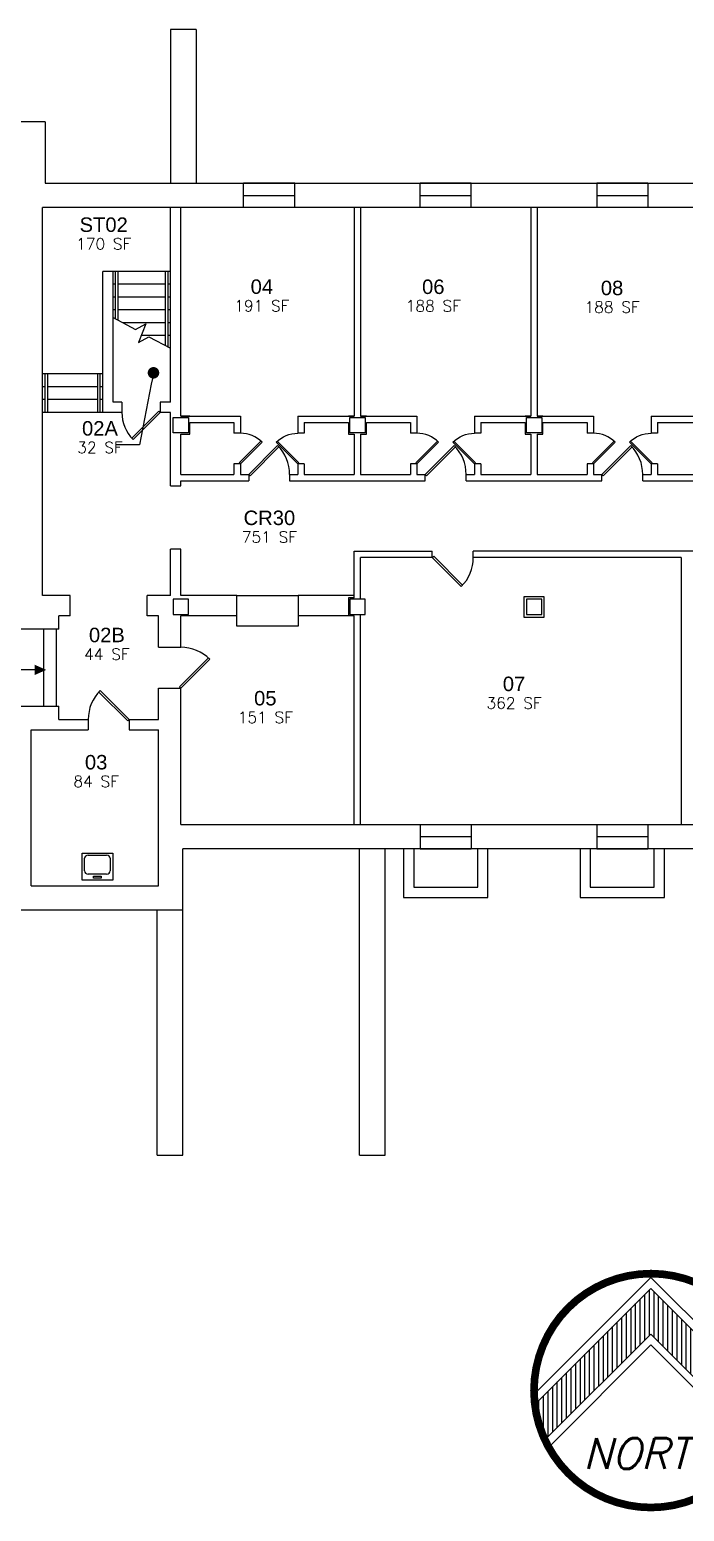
# Model space of a CAD drawing. Header units: inches. Extents: x -346 to 2997, y 75 to 2144.
# Drawn here: x 906 to 1417, y 986 to 2144 of the extents above; entities that cross this region are included whole.
import ezdxf
from ezdxf import colors
from ezdxf.entities.mleader import LeaderData, LeaderLine
from ezdxf.enums import TextEntityAlignment as Align
from ezdxf.math import Vec2, Vec3

# ---------------------------------------------------------------- set-up
doc = ezdxf.new("R2010")
doc.units = ezdxf.units.IN
doc.header["$MEASUREMENT"] = 0
doc.layers.get('0').update_dxf_attribs({"linetype": 'CONTINUOUS'})
for name, color, linetype in [('A-ANNO-NRTH', 4, 'CONTINUOUS'), ('A-DOOR', 2, 'CONTINUOUS'), ('A-FLOR-LEVL', 3, 'CONTINUOUS'), ('A-GLAZ', 2, 'CONTINUOUS'), ('A-SPAC-ANOT', 4, 'CONTINUOUS'), ('A-SPAC-RMNO', 4, 'CONTINUOUS'), ('A-SPAC-RMTW', 4, 'CONTINUOUS'), ('A-WALL', 7, 'CONTINUOUS'), ('L-SITE', 1, 'CONTINUOUS'), ('P-FIXT', 3, 'CONTINUOUS'), ('S-COLS', 5, 'CONTINUOUS')]:
    doc.layers.add(name, color=color, linetype=linetype)
doc.styles.add('FAI1', font='arial.ttf')
doc.styles.add('ROMANS', font='romans.shx')
doc.styles.add('SCALETXT', font='simplex.shx', dxfattribs={"oblique": 15, "height": 0.125})
doc.styles.add('simplex', font='simplex.shx')

# ---------------------------------------------------------------- blocks, each defined once
blk = doc.blocks.new('AC141')
for p, q in [((0, 0.5), (1, 0.5)), ((0, -0.5), (0, 0.5)), ((1, 0.5), (1, -0.5)), ((0.0753, 0.12255), (0.145017, 0.12255)), ((0.0753, -0.12255), (0.0753, 0.12255)), ((0.145017, 0.12255), (0.145017, -0.12255)), ((0.226581, -0.2983), (0.226581, 0.2983)), ((0.346581, 0.4183), (0.810283, 0.4183)), ((0.930283, 0.2983), (0.930283, -0.2983)), ((0.145017, -0.12255), (0.0753, -0.12255)), ((0.810283, -0.4183), (0.346581, -0.4183)), ((1, -0.5), (0, -0.5))]:
    blk.add_line(p, q)
for centre, start, end in [((0.346581, 0.2983), 90, 180), ((0.810283, 0.2983), 0, 90), ((0.346581, -0.2983), 180, 270), ((0.810283, -0.2983), 270, 0)]:
    blk.add_arc(centre, 0.12, start, end)
blk = doc.blocks.new('*X11')
at = {"color": 0}
for p, q in [((-0.7687, 0.1786), (-0.7687, 0.3644)), ((-0.75, 0.1973), (-0.75, 0.3831)), ((-0.7312, 0.2161), (-0.7312, 0.4019)), ((-0.7125, 0.2348), (-0.7125, 0.4206)), ((-0.6937, 0.2279), (-0.6937, 0.4137)), ((-0.675, 0.2091), (-0.675, 0.3949)), ((-0.6562, 0.1904), (-0.6562, 0.3762)), ((-0.825, 0.1223), (-0.825, 0.3081)), ((-0.8062, 0.1411), (-0.8062, 0.3269)), ((-0.7875, 0.1598), (-0.7875, 0.3456)), ((-0.6375, 0.1716), (-0.6375, 0.3574)), ((-0.6187, 0.1529), (-0.6187, 0.3387)), ((-0.6, 0.1341), (-0.6, 0.3199)), ((-0.8812, 0.0661), (-0.8812, 0.2519)), ((-0.8625, 0.0848), (-0.8625, 0.2706)), ((-0.8437, 0.1036), (-0.8437, 0.2894)), ((-0.5812, 0.1154), (-0.5812, 0.3012)), ((-0.5625, 0.0966), (-0.5625, 0.2824)), ((-0.5437, 0.0779), (-0.5437, 0.2637)), ((-0.525, 0.0591), (-0.525, 0.2449)), ((-0.9375, 0.0098), (-0.9375, 0.1956)), ((-0.9187, 0.0286), (-0.9187, 0.2144)), ((-0.9, 0.0473), (-0.9, 0.2331)), ((-0.5062, 0.0404), (-0.5062, 0.2262)), ((-0.4875, 0.0216), (-0.4875, 0.2074)), ((-0.4687, 0.0029), (-0.4687, 0.1887)), ((-1.0125, -0.0652), (-1.0125, 0.1206)), ((-0.9937, -0.0464), (-0.9937, 0.1394)), ((-0.975, -0.0277), (-0.975, 0.1581)), ((-0.9562, -0.0089), (-0.9562, 0.1769)), ((-0.45, -0.0159), (-0.45, 0.1699)), ((-0.4312, -0.0346), (-0.4312, 0.1512)), ((-0.4125, -0.0534), (-0.4125, 0.1324)), ((-1.0688, -0.1214), (-1.0688, 0.0644)), ((-1.05, -0.1027), (-1.05, 0.0831)), ((-1.0312, -0.0839), (-1.0312, 0.1019)), ((-0.3937, -0.0721), (-0.3937, 0.1137)), ((-0.375, -0.0909), (-0.375, 0.0949)), ((-0.3562, -0.1096), (-0.3562, 0.0762)), ((-1.125, -0.1777), (-1.125, 0.0081)), ((-1.1062, -0.1589), (-1.1062, 0.0269)), ((-1.0875, -0.1402), (-1.0875, 0.0456)), ((-0.3375, -0.1284), (-0.3375, 0.0574)), ((-0.3187, -0.1471), (-0.3187, 0.0387)), ((-0.3, -0.1659), (-0.3, 0.0199)), ((-0.2812, -0.1846), (-0.2812, 0.0012)), ((-1.1625, -0.1263), (-1.1625, -0.0294)), ((-1.1438, -0.1653), (-1.1438, -0.0106)), ((-0.2625, -0.1448), (-0.2625, -0.0176)), ((-0.2437, -0.0894), (-0.2437, -0.0363))]:
    blk.add_line(p, q, dxfattribs=at)
blk = doc.blocks.new('FMNORTH')
at = {"layer": 'A-ANNO-NRTH'}
for p, q in [((-0.7066, 0.4708), (-1.1668, 0.0106)), ((-0.7066, 0.4708), (-0.2464, 0.0106)), ((-0.7066, 0.1965), (-1.1114, -0.2083)), ((-0.7066, 0.1965), (-0.3018, -0.2083))]:
    blk.add_line(p, q, dxfattribs=at)
at = {"layer": 'A-ANNO-NRTH', "const_width": 0.0312}
blk.add_lwpolyline([(-1.1824, 0.0106, 1), (-0.2308, 0.0106, 1)], format="xyb", close=True, dxfattribs=at)
at = {"layer": 'A-ANNO-NRTH'}
blk.add_lwpolyline([(-1.179, -0.0459), (-1.1622, -0.1278), (-1.1335, -0.1862), (-1.1602, -0.1251), (-1.179, -0.0459), (-0.7066, 0.4265), (-0.2342, -0.0459), (-0.2486, -0.1115), (-0.2797, -0.1862), (-0.7066, 0.2407), (-1.1335, -0.1862)], dxfattribs=at)
blk.add_blockref('*X11', (0, 0), dxfattribs=at)
at = {"layer": 'A-ANNO-NRTH', "style": 'SCALETXT', "oblique": 15}
blk.add_text('NORTH', height=0.125, dxfattribs=at).set_placement((-0.7066, -0.2454), align=Align.MIDDLE)
blk = doc.blocks.new('AWI002')
blk.add_line((-0.5, -1), (0.5, -1))
blk = doc.blocks.new('ADO001')
for p, q in [((0.207106, 0.707105), (-0.499999, 0)), ((-0.465625, -0.034373), (0.240643, 0.671896)), ((-0.499999, 0), (-0.465625, -0.034373))]:
    blk.add_line(p, q)
blk.add_arc((-0.499999, 0), 0.999997, 0, 45)
blk = doc.blocks.new('ADO101')
for p, q in [((0.465624, -0.034373), (-0.240645, 0.671896)), ((-0.207108, 0.707105), (0.499997, 0)), ((0.499997, 0), (0.465624, -0.034373))]:
    blk.add_line(p, q)
blk.add_arc((0.499997, 0), 0.999997, 135, 180)
blk = doc.blocks.new('FMGRM1')
at = {"style": 'FAI1'}
for tag, p in [('DATA1', (0, -0.284)), ('DATA2', (0, -0.443)), ('DATA3', (0, -0.602)), ('DATA4', (0, -0.762)), ('DATA5', (0, -0.921))]:
    blk.add_attdef(tag, text='', height=0.117, dxfattribs=at).set_placement(p, align=Align.CENTER)
at = {"layer": 'A-SPAC-RMNO', "style": 'FAI1'}
blk.add_attdef('RMNUMB', text='', height=0.16, dxfattribs=at).set_placement((0, 0), align=Align.MIDDLE)
blk = doc.blocks.new('_Dot')
at = {"color": 0, "linetype": 'ByBlock', "lineweight": -2}
blk.add_line((-0.5, 0), (-1, 0), dxfattribs=at)
at = {"color": 0, "linetype": 'ByBlock', "const_width": 0.5}
blk.add_lwpolyline([(-0.25, 0, 1), (0.25, 0, 1)], format="xyb", close=True, dxfattribs=at)

msp = doc.modelspace()

# ---------------------------------------------------------------- linework, layer by layer
at = {"layer": 'A-FLOR-LEVL'}
for p, q in [((1015.7, 1954.6), (970.7, 1954.6)), ((972.7, 1917.5), (972.7, 1954.6)), ((974.7, 1916.5), (974.7, 1954.6)), ((1011.7, 1896.8), (1011.7, 1954.6)), ((1013.7, 1895.8), (1013.7, 1954.6)), ((972.7, 1944.6), (970.7, 1944.6)), ((972.7, 1934.6), (970.7, 1934.6)), ((1011.7, 1944.6), (974.7, 1944.6)), ((1011.7, 1934.6), (974.7, 1934.6)), ((1015.7, 1944.6), (1013.7, 1944.6)), ((1015.7, 1934.6), (1013.7, 1934.6)), ((972.7, 1924.6), (970.7, 1924.6)), ((1011.7, 1924.6), (974.7, 1924.6)), ((1015.7, 1924.6), (1013.7, 1924.6)), ((970.7, 1918.6), (988.2, 1909.3)), ((1011.7, 1914.6), (978.3, 1914.6)), ((1015.7, 1914.6), (1013.7, 1914.6)), ((1011.7, 1904.6), (992.8, 1904.6)), ((998.8, 1903.7), (1015.7, 1894.7)), ((1015.7, 1904.6), (1013.7, 1904.6)), ((962.7, 1874.6), (915.7, 1874.6)), ((917.7, 1864.6), (915.7, 1864.6)), ((917.7, 1844.6), (917.7, 1874.6)), ((919.7, 1844.6), (919.7, 1874.6)), ((958.7, 1864.6), (919.7, 1864.6)), ((958.7, 1844.6), (958.7, 1874.6)), ((960.7, 1844.6), (960.7, 1874.6)), ((962.7, 1864.6), (960.7, 1864.6)), ((917.7, 1854.6), (915.7, 1854.6)), ((958.7, 1854.6), (919.7, 1854.6)), ((962.7, 1854.6), (960.7, 1854.6)), ((962.7, 1844.6), (915.7, 1844.6)), ((916.3, 1675.1), (916.3, 1615.1)), ((926.3, 1675.1), (926.3, 1615.1)), ((909.5, 1643.4), (889.7, 1643.4))]:
    msp.add_line(p, q, dxfattribs=at)
msp.add_lwpolyline([(988.2, 1909.3), (996.3, 1913.8), (990.7, 1899.2), (998.8, 1903.7)], dxfattribs=at)
msp.add_solid([(909.5, 1647.4), (909.5, 1639.4), (918.5, 1643.4)], dxfattribs=at)
at = {"layer": 'A-GLAZ'}
for p, q in [((1112.7, 2023.6), (1072.7, 2023.6)), ((1250.7, 2023.6), (1210.7, 2023.6)), ((1388.7, 2023.6), (1348.7, 2023.6)), ((1112.7, 2004.6), (1072.7, 2004.6)), ((1250.7, 2004.6), (1210.7, 2004.6)), ((1388.7, 2004.6), (1348.7, 2004.6)), ((1210.7, 1522.6), (1250.7, 1522.6)), ((1348.7, 1522.6), (1388.7, 1522.6)), ((1210.7, 1503.6), (1250.7, 1503.6)), ((1348.7, 1503.6), (1388.7, 1503.6))]:
    msp.add_line(p, q, dxfattribs=at)
at = {"layer": 'A-WALL'}
for p, q in [((917.7, 2071.6), (569.7, 2071.6)), ((917.7, 2071.6), (917.7, 2023.6)), ((917.7, 2023.6), (2835.7, 2023.6)), ((1072.7, 2004.6), (1072.7, 2023.6)), ((1112.7, 2004.6), (1112.7, 2023.6)), ((1210.7, 2004.6), (1210.7, 2023.6)), ((1250.7, 2004.6), (1250.7, 2023.6)), ((1348.7, 2023.6), (1348.7, 2004.6)), ((1388.7, 2023.6), (1388.7, 2004.6)), ((2816.5, 2004.6), (915.7, 2004.6)), ((915.7, 1701.6), (915.7, 2004.6)), ((1015.7, 1852.6), (1015.7, 2004.6)), ((1023.7, 1841.6), (1023.7, 2004.6)), ((1159.2, 2004.6), (1159.2, 1841.6)), ((1164.2, 2004.6), (1164.2, 1841.6)), ((1297.2, 2004.6), (1297.2, 1841.6)), ((1302.2, 2004.6), (1302.2, 1841.6)), ((962.7, 1844.6), (962.7, 1954.6)), ((970.7, 1954.6), (962.7, 1954.6)), ((970.7, 1852.6), (970.7, 1954.6)), ((977.6, 1852.6), (970.7, 1852.6)), ((977.6, 1852.6), (977.6, 1844.6)), ((1015.7, 1852.6), (1007.6, 1852.6)), ((1007.6, 1852.6), (1007.6, 1844.6)), ((977.6, 1844.6), (962.7, 1844.6)), ((1015.7, 1844.6), (1007.6, 1844.6)), ((1015.7, 1787.1), (1015.7, 1844.6)), ((1030.7, 1841.6), (1023.7, 1841.6)), ((1023.7, 1841.6), (1070.2, 1841.6)), ((1070.2, 1841.6), (1070.2, 1828.3)), ((1115.2, 1841.6), (1159.2, 1841.6)), ((1115.2, 1841.6), (1115.2, 1828.3)), ((1159.2, 1841.6), (1154.7, 1841.6)), ((1168.7, 1841.6), (1164.2, 1841.6)), ((1164.2, 1841.6), (1208.2, 1841.6)), ((1208.2, 1841.6), (1208.2, 1828.3)), ((1253.2, 1841.6), (1297.2, 1841.6)), ((1253.2, 1841.6), (1253.2, 1828.3)), ((1297.2, 1841.6), (1292.7, 1841.6)), ((1306.7, 1841.6), (1302.2, 1841.6)), ((1302.2, 1841.6), (1346.2, 1841.6)), ((1346.2, 1841.6), (1346.2, 1828.3)), ((1391.2, 1841.6), (1435.2, 1841.6)), ((1391.2, 1841.6), (1391.2, 1828.3)), ((1030.7, 1827.6), (1030.7, 1836.6)), ((1030.7, 1836.6), (1065.2, 1836.6)), ((1065.2, 1836.6), (1065.2, 1828.3)), ((1120.2, 1836.6), (1154.7, 1836.6)), ((1120.2, 1836.6), (1120.2, 1828.3)), ((1154.7, 1836.6), (1154.7, 1827.6)), ((1168.7, 1827.6), (1168.7, 1836.6)), ((1168.7, 1836.6), (1203.2, 1836.6)), ((1203.2, 1836.6), (1203.2, 1828.3)), ((1258.2, 1836.6), (1292.7, 1836.6)), ((1258.2, 1836.6), (1258.2, 1828.3)), ((1292.7, 1836.6), (1292.7, 1827.6)), ((1306.7, 1827.6), (1306.7, 1836.6)), ((1306.7, 1836.6), (1341.2, 1836.6)), ((1341.2, 1836.6), (1341.2, 1828.3)), ((1396.2, 1836.6), (1430.7, 1836.6)), ((1396.2, 1836.6), (1396.2, 1828.3)), ((1023.7, 1827.6), (1030.7, 1827.6)), ((1023.7, 1796.1), (1023.7, 1827.6)), ((1070.2, 1828.3), (1065.2, 1828.3)), ((1120.2, 1828.3), (1115.2, 1828.3)), ((1154.7, 1827.6), (1159.2, 1827.6)), ((1159.2, 1827.6), (1159.2, 1796.1)), ((1164.2, 1827.6), (1164.2, 1796.1)), ((1164.2, 1827.6), (1168.7, 1827.6)), ((1208.2, 1828.3), (1203.2, 1828.3)), ((1258.2, 1828.3), (1253.2, 1828.3)), ((1292.7, 1827.6), (1297.2, 1827.6)), ((1297.2, 1827.6), (1297.2, 1796.1)), ((1302.2, 1827.6), (1302.2, 1796.1)), ((1302.2, 1827.6), (1306.7, 1827.6)), ((1346.2, 1828.3), (1341.2, 1828.3)), ((1396.2, 1828.3), (1391.2, 1828.3)), ((1023.7, 1796.1), (1065.2, 1796.1)), ((1065.2, 1804.3), (1065.2, 1796.1)), ((1070.2, 1804.3), (1065.2, 1804.3)), ((1070.2, 1804.3), (1070.2, 1796.1)), ((1070.2, 1796.1), (1076.7, 1796.1)), ((1076.7, 1796.1), (1076.7, 1791.1)), ((1108.7, 1796.1), (1115.2, 1796.1)), ((1108.7, 1796.1), (1108.7, 1791.1)), ((1115.2, 1804.3), (1115.2, 1796.1)), ((1120.2, 1804.3), (1115.2, 1804.3)), ((1120.2, 1804.3), (1120.2, 1796.1)), ((1120.2, 1796.1), (1159.2, 1796.1)), ((1164.2, 1796.1), (1203.2, 1796.1)), ((1203.2, 1804.3), (1203.2, 1796.1)), ((1208.2, 1804.3), (1203.2, 1804.3)), ((1208.2, 1804.3), (1208.2, 1796.1)), ((1208.2, 1796.1), (1214.7, 1796.1)), ((1214.7, 1791.1), (1214.7, 1796.1)), ((1246.7, 1796.1), (1253.2, 1796.1)), ((1246.7, 1791.1), (1246.7, 1796.1)), ((1253.2, 1804.3), (1253.2, 1796.1)), ((1258.2, 1804.3), (1253.2, 1804.3)), ((1258.2, 1804.3), (1258.2, 1796.1)), ((1258.2, 1796.1), (1297.2, 1796.1)), ((1302.2, 1796.1), (1341.2, 1796.1)), ((1341.2, 1804.3), (1341.2, 1796.1)), ((1346.2, 1804.3), (1341.2, 1804.3)), ((1346.2, 1804.3), (1346.2, 1796.1)), ((1346.2, 1796.1), (1352.7, 1796.1)), ((1352.7, 1791.1), (1352.7, 1796.1)), ((1384.7, 1796.1), (1391.2, 1796.1)), ((1384.7, 1791.1), (1384.7, 1796.1)), ((1391.2, 1804.3), (1391.2, 1796.1)), ((1396.2, 1804.3), (1391.2, 1804.3)), ((1396.2, 1804.3), (1396.2, 1796.1)), ((1396.2, 1796.1), (1435.2, 1796.1)), ((1015.7, 1787.1), (1023.7, 1787.1)), ((1023.7, 1787.1), (1023.7, 1791.1)), ((1023.7, 1791.1), (1076.7, 1791.1)), ((1108.7, 1791.1), (1214.7, 1791.1)), ((1246.7, 1791.1), (1352.7, 1791.1)), ((1384.7, 1791.1), (1490.7, 1791.1)), ((1015.7, 1701.6), (1015.7, 1737.6)), ((1023.7, 1737.6), (1015.7, 1737.6)), ((1023.7, 1701.6), (1023.7, 1737.6)), ((1159.2, 1736.1), (1220.2, 1736.1)), ((1159.2, 1699.6), (1159.2, 1736.1)), ((1164.2, 1698.6), (1164.2, 1731.1)), ((1220.2, 1731.1), (1164.2, 1731.1)), ((1220.2, 1731.1), (1220.2, 1736.1)), ((1252.2, 1731.1), (1252.2, 1736.1)), ((1490.7, 1736.1), (1252.2, 1736.1)), ((1414.7, 1731.1), (1252.2, 1731.1)), ((1414.7, 1731.1), (1414.7, 1522.6)), ((937.3, 1701.6), (915.7, 1701.6)), ((937.3, 1685.6), (937.3, 1701.6)), ((1015.7, 1701.6), (997.3, 1701.6)), ((997.3, 1685.6), (997.3, 1701.6)), ((1067.5, 1701.6), (1023.7, 1701.6)), ((1067.5, 1677.6), (1067.5, 1701.6)), ((1067.5, 1701.6), (1115.5, 1701.6)), ((1159.2, 1701.6), (1115.5, 1701.6)), ((1115.5, 1701.6), (1115.5, 1677.6)), ((1154.7, 1699.6), (1154.7, 1685.6)), ((1159.2, 1699.6), (1154.7, 1699.6)), ((1307.7, 1700.6), (1291.7, 1700.6)), ((1291.7, 1700.6), (1291.7, 1684.6)), ((1307.7, 1684.6), (1307.7, 1700.6)), ((928.3, 1675.1), (928.3, 1685.6)), ((937.3, 1685.6), (928.3, 1685.6)), ((1006.3, 1685.6), (997.3, 1685.6)), ((1006.3, 1661.1), (1006.3, 1685.6)), ((1023.7, 1661.1), (1023.7, 1685.6)), ((1067.5, 1685.6), (1023.7, 1685.6)), ((1159.2, 1685.6), (1115.5, 1685.6)), ((1159.2, 1522.6), (1159.2, 1685.6)), ((1164.2, 1522.6), (1164.2, 1686.6)), ((1291.7, 1684.6), (1307.7, 1684.6)), ((928.3, 1675.1), (898.7, 1675.1)), ((1115.5, 1677.6), (1067.5, 1677.6)), ((1006.3, 1661.1), (1023.7, 1661.1)), ((1006.3, 1604.6), (1006.3, 1629.1)), ((1006.3, 1629.1), (1023.7, 1629.1)), ((1023.7, 1522.6), (1023.7, 1629.1)), ((898.7, 1615.1), (928.3, 1615.1)), ((928.3, 1604.6), (928.3, 1615.1)), ((928.3, 1604.6), (951.3, 1604.6)), ((951.3, 1604.6), (951.3, 1596.6)), ((983.3, 1604.6), (1006.3, 1604.6)), ((983.3, 1604.6), (983.3, 1596.6)), ((906.7, 1596.6), (951.3, 1596.6)), ((906.7, 1474.6), (906.7, 1596.6)), ((983.3, 1596.6), (1006.3, 1596.6)), ((1006.3, 1474.6), (1006.3, 1596.6)), ((1023.7, 1522.6), (2816.7, 1522.6)), ((1210.7, 1522.6), (1210.7, 1503.6)), ((1250.7, 1522.6), (1250.7, 1503.6)), ((1348.7, 1522.6), (1348.7, 1503.6)), ((1388.7, 1522.6), (1388.7, 1503.6)), ((2835.7, 1503.6), (1025.3, 1503.6)), ((1025.3, 1455.6), (1025.3, 1503.6)), ((1197.7, 1503.6), (1197.7, 1465.6)), ((1205.7, 1503.6), (1205.7, 1473.6)), ((1255.7, 1473.6), (1255.7, 1503.6)), ((1263.7, 1465.6), (1263.7, 1503.6)), ((1335.7, 1503.6), (1335.7, 1465.6)), ((1343.7, 1503.6), (1343.7, 1473.6)), ((1393.7, 1473.6), (1393.7, 1503.6)), ((1401.7, 1465.6), (1401.7, 1503.6)), ((906.7, 1474.6), (1006.3, 1474.6)), ((1205.7, 1473.6), (1255.7, 1473.6)), ((1343.7, 1473.6), (1393.7, 1473.6)), ((1197.7, 1465.6), (1263.7, 1465.6)), ((1335.7, 1465.6), (1401.7, 1465.6)), ((1025.3, 1455.6), (569.7, 1455.6))]:
    msp.add_line(p, q, dxfattribs=at)
at = {"layer": 'L-SITE'}
for p, q in [((1015.7, 2143.6), (1015.7, 2023.6)), ((1035.7, 2143.6), (1015.7, 2143.6)), ((1035.7, 2143.6), (1035.7, 2023.6)), ((1163.3, 1264.3), (1163.3, 1503.6)), ((1183.3, 1264.3), (1183.3, 1503.6)), ((1005.3, 1264.3), (1005.3, 1455.6)), ((1025.3, 1264.3), (1025.3, 1455.6)), ((1005.3, 1264.3), (1025.3, 1264.3)), ((1163.3, 1264.3), (1183.3, 1264.3))]:
    msp.add_line(p, q, dxfattribs=at)
at = {"layer": 'S-COLS'}
for p, q in [((1017.7, 1840.6), (1029.7, 1840.6)), ((1017.7, 1828.6), (1017.7, 1840.6)), ((1029.7, 1840.6), (1029.7, 1828.6)), ((1155.7, 1828.6), (1155.7, 1840.6)), ((1155.7, 1840.6), (1167.7, 1840.6)), ((1167.7, 1840.6), (1167.7, 1828.6)), ((1293.7, 1828.6), (1293.7, 1840.6)), ((1293.7, 1840.6), (1305.7, 1840.6)), ((1305.7, 1840.6), (1305.7, 1828.6)), ((1029.7, 1828.6), (1017.7, 1828.6)), ((1167.7, 1828.6), (1155.7, 1828.6)), ((1305.7, 1828.6), (1293.7, 1828.6)), ((1029.7, 1698.6), (1017.7, 1698.6)), ((1017.7, 1698.6), (1017.7, 1686.6)), ((1029.7, 1686.6), (1029.7, 1698.6)), ((1155.7, 1698.6), (1155.7, 1686.6)), ((1167.7, 1698.6), (1155.7, 1698.6)), ((1167.7, 1686.6), (1167.7, 1698.6)), ((1293.7, 1698.6), (1293.7, 1686.6)), ((1305.7, 1698.6), (1293.7, 1698.6)), ((1305.7, 1686.6), (1305.7, 1698.6)), ((1017.7, 1686.6), (1029.7, 1686.6)), ((1155.7, 1686.6), (1167.7, 1686.6)), ((1293.7, 1686.6), (1305.7, 1686.6))]:
    msp.add_line(p, q, dxfattribs=at)

# ---------------------------------------------------------------- block references
at = {"layer": 'A-ANNO-NRTH', "xscale": 192, "yscale": 192, "zscale": 192}
msp.add_blockref('FMNORTH', (1526.7, 1078.4), dxfattribs=at)
at = {"layer": 'A-DOOR', "zscale": 80}
for name, p, xscale, yscale, rotation in [('ADO001', (992.6, 1844.6), 30, 30, 180), ('ADO101', (1070.2, 1816.3), 24, 24, 270), ('ADO101', (1115.2, 1816.3), -24, 24, 89.99999999999999), ('ADO101', (1208.2, 1816.3), 24, 24, 270), ('ADO101', (1253.2, 1816.3), -24, 24, 89.99999999999999), ('ADO101', (1346.2, 1816.3), 24, 24, 270), ('ADO101', (1391.2, 1816.3), -24, 24, 89.99999999999999), ('ADO101', (1236.2, 1731.1), 32, 32, 180), ('ADO101', (1023.7, 1645.1), 32, 32, 270)]:
    msp.add_blockref(name, p, dxfattribs=dict(at, xscale=xscale, yscale=yscale, rotation=rotation))
at = {"layer": 'A-DOOR', "xscale": 32, "yscale": 32, "zscale": 80}
for name, p in [('ADO001', (1092.7, 1796.1)), ('ADO001', (1230.7, 1796.1)), ('ADO001', (1368.7, 1796.1)), ('ADO101', (967.3, 1604.6))]:
    msp.add_blockref(name, p, dxfattribs=at)
at = {"layer": 'A-GLAZ', "xscale": 40, "yscale": 9.501261, "zscale": 36}
for p in [(1092.7, 2023.6), (1230.7, 2023.6), (1368.7, 2023.6)]:
    msp.add_blockref('AWI002', p, dxfattribs=at)
at = {"layer": 'A-GLAZ', "xscale": 40, "yscale": 9.5, "zscale": 36, "rotation": 180}
for p in [(1230.7, 1503.6), (1368.7, 1503.6)]:
    msp.add_blockref('AWI002', p, dxfattribs=at)
at = {"layer": 'A-SPAC-RMTW'}
ref = msp.add_blockref('FMGRM1', (963.4, 1991.2), dxfattribs=dict(at, xscale=70.54999999999998, yscale=70.54999999999998, zscale=70.54999999999998))
ref.add_attrib('RMNUMB', 'ST02', dxfattribs={"layer": 'A-SPAC-RMNO', "height": 11.29, "style": 'FAI1'}).set_placement((963.4, 1991.2), align=Align.MIDDLE)
ref = msp.add_blockref('FMGRM1', (1087, 1942.8), dxfattribs=dict(at, xscale=70.54999999999998, yscale=70.54999999999998, zscale=70.54999999999998))
ref.add_attrib('RMNUMB', '04', dxfattribs={"layer": 'A-SPAC-RMNO', "height": 11.29, "style": 'FAI1'}).set_placement((1087, 1942.8), align=Align.MIDDLE)
ref = msp.add_blockref('FMGRM1', (1221, 1942.7), dxfattribs=dict(at, xscale=70.54999999999998, yscale=70.54999999999998, zscale=70.54999999999998))
ref.add_attrib('RMNUMB', '06', dxfattribs={"layer": 'A-SPAC-RMNO', "height": 11.29, "style": 'FAI1'}).set_placement((1221, 1942.7), align=Align.MIDDLE)
ref = msp.add_blockref('FMGRM1', (1360.7, 1941.8), dxfattribs=dict(at, xscale=70.54999999999998, yscale=70.54999999999998, zscale=70.54999999999998))
ref.add_attrib('RMNUMB', '08', dxfattribs={"layer": 'A-SPAC-RMNO', "height": 11.29, "style": 'FAI1'}).set_placement((1360.7, 1941.8), align=Align.MIDDLE)
ref = msp.add_blockref('FMGRM1', (960.5, 1832.1), dxfattribs=dict(at, xscale=70.54999999999998, yscale=70.54999999999998, zscale=70.54999999999998))
ref.add_attrib('RMNUMB', '02A', dxfattribs={"layer": 'A-SPAC-RMNO', "height": 11.29, "style": 'FAI1'}).set_placement((960.5, 1832.1), align=Align.MIDDLE)
ref = msp.add_blockref('FMGRM1', (1092.9, 1762.2), dxfattribs=dict(at, xscale=70.54999999999998, yscale=70.54999999999998, zscale=70.54999999999998))
ref.add_attrib('RMNUMB', 'CR30', dxfattribs={"layer": 'A-SPAC-RMNO', "height": 11.29, "style": 'FAI1'}).set_placement((1092.9, 1762.2), align=Align.MIDDLE)
ref = msp.add_blockref('FMGRM1', (965.9, 1670.7), dxfattribs=dict(at, xscale=70.54999999999998, yscale=70.54999999999998, zscale=70.54999999999998))
ref.add_attrib('RMNUMB', '02B', dxfattribs={"layer": 'A-SPAC-RMNO', "height": 11.29, "style": 'FAI1'}).set_placement((965.9, 1670.7), align=Align.MIDDLE)
ref = msp.add_blockref('FMGRM1', (1284.1, 1632.5), dxfattribs=dict(at, xscale=70.54999999999998, yscale=70.54999999999998, zscale=70.54999999999998))
ref.add_attrib('RMNUMB', '07', dxfattribs={"layer": 'A-SPAC-RMNO', "height": 11.29, "style": 'FAI1'}).set_placement((1284.1, 1632.5), align=Align.MIDDLE)
ref = msp.add_blockref('FMGRM1', (1089.7, 1621.3), dxfattribs=dict(at, xscale=70.54999999999998, yscale=70.54999999999998, zscale=70.54999999999998))
ref.add_attrib('RMNUMB', '05', dxfattribs={"layer": 'A-SPAC-RMNO', "height": 11.29, "style": 'FAI1'}).set_placement((1089.7, 1621.3), align=Align.MIDDLE)
ref = msp.add_blockref('FMGRM1', (957.5, 1571.3), dxfattribs=dict(at, xscale=70.54999999999998, yscale=70.54999999999998, zscale=70.54999999999998))
ref.add_attrib('RMNUMB', '03', dxfattribs={"layer": 'A-SPAC-RMNO', "height": 11.29, "style": 'FAI1'}).set_placement((957.5, 1571.3), align=Align.MIDDLE)
at = {"layer": 'P-FIXT', "xscale": 21, "yscale": 24, "zscale": 9, "rotation": 89.99999999999999}
msp.add_blockref('AC141', (958.5, 1479.2), dxfattribs=at)

# ---------------------------------------------------------------- texts
at = {"layer": 'A-SPAC-ANOT', "style": 'ROMANS'}
for s, p in [('170 SF', (963.4, 1971.8)), ('191 SF', (1087, 1923.4)), ('188 SF', (1221, 1923.3)), ('188 SF', (1360.7, 1922.4)), ('32 SF', (960.5, 1812.7)), ('751 SF', (1092.9, 1742.8)), ('44 SF', (965.9, 1651.3)), ('362 SF', (1284.1, 1613.1)), ('151 SF', (1089.7, 1601.9)), ('84 SF', (957.5, 1551.9))]:
    msp.add_text(s, height=8.82, dxfattribs=at).set_placement(p, align=Align.CENTER)

# ---------------------------------------------------------------- leaders
at = {"layer": 'A-SPAC-RMTW'}
ml = msp.add_multileader_mtext('Standard', dxfattribs=at)
ml.set_content('', color=256, style='simplex')
ml.set_leader_properties()
ml.set_arrow_properties(name='DOT')
ml.build(insert=Vec2(0, 0))
ml.multileader.update_dxf_attribs({"text_left_attachment_type": 2, "text_right_attachment_type": 2, "dogleg_length": 0.0938, "arrow_head_size": 9, "scale": 192})
ctx = ml.context
ctx.base_point, ctx.scale, ctx.char_height, ctx.arrow_head_size, ctx.landing_gap_size, ctx.plane_origin = Vec3(961.3, 1819.2), 192, 18, 9, 6, Vec3(1002.3, 1875.5)
ctx.left_attachment, ctx.right_attachment, ctx.text_align_type = 2, 2, 2
notes = []
notes.append((ctx, [(0, (1, 1, 0), (991.3, 1819.2), (-1, 0), 18, [(0, [(1002.3, 1875.5)], 0, [])])]))
ctx.mtext.insert, ctx.mtext.alignment, ctx.mtext.flow_direction = Vec3(967.3, 1828.2), 3, 5
for ctx, leaders in notes:
    for number, flags, end, landing, length, lines in leaders:
        leader = LeaderData()
        leader.index, (leader.has_last_leader_line, leader.has_dogleg_vector, leader.attachment_direction) = number, flags
        leader.last_leader_point, leader.dogleg_vector, leader.dogleg_length = Vec3(end), Vec3(landing), length
        for number, points, colour, breaks in lines:
            line = LeaderLine()
            line.index, line.vertices, line.color, line.breaks = number, Vec3.list(points), colors.encode_raw_color(colour), breaks
            leader.lines.append(line)
        ctx.leaders.append(leader)

doc.saveas('drawing.dxf')
